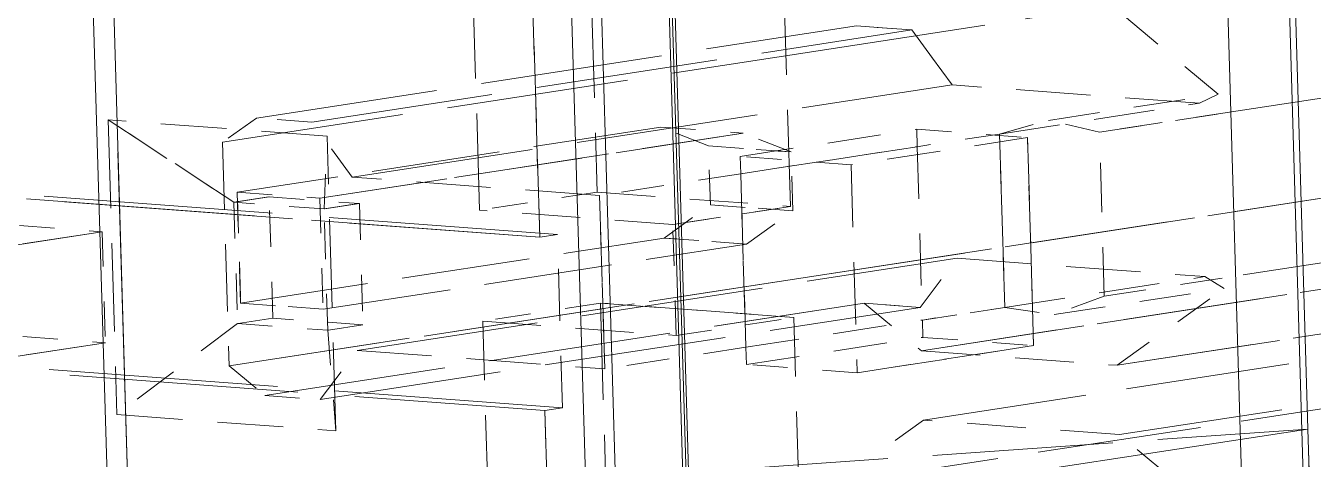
# Model space of a CAD drawing. Extents: x 23 to 417, y 3 to 294.
# Drawn here: x 327.821 to 331.509, y 148.779 to 150.021 of the extents above; entities that cross this region are included whole.
import ezdxf

# ---------------------------------------------------------------- set-up
doc = ezdxf.new("R2010")
doc.units = 0
doc.linetypes.add('DASHED', pattern=[15, 12, -3])
doc.layers.get('0').update_dxf_attribs({"lineweight": 13})

# ---------------------------------------------------------------- blocks, each defined once
blk = doc.blocks.new('BLOCK3535')
at = {"color": 7, "linetype": 'DASHED', "lineweight": 13, "ltscale": 0.299304}
for p, q in [((-41.897, 45.0376), (-41.5428, 33.0707)), ((-41.5428, 33.0707), (-41.897, 45.0376))]:
    blk.add_line(p, q, dxfattribs=at)
at = {"color": 7, "linetype": 'DASHED', "lineweight": 13, "ltscale": 0.28142}
for p, q in [((-45.1051, 32.8051), (-45.4383, 44.057)), ((-45.4383, 44.057), (-45.1051, 32.8051))]:
    blk.add_line(p, q, dxfattribs=at)
at = {"color": 7, "linetype": 'DASHED', "lineweight": 13, "ltscale": 0.275211}
for p, q in [((-45.5112, 32.8354), (-45.8369, 43.839)), ((-45.5112, 32.8354), (-45.8369, 43.839)), ((-45.4149, 43.7691), (-45.0891, 32.7655)), ((-45.4149, 43.7691), (-45.0891, 32.7655))]:
    blk.add_line(p, q, dxfattribs=at)
at = {"color": 7, "linetype": 'DASHED', "lineweight": 13}
for p, q in [((-41.8949, 43.7932), (-40.9729, 12.6494)), ((-40.9729, 12.6494), (-41.8949, 43.7932)), ((-41.3333, 12.8855), (-42.2406, 43.5328)), ((-41.3333, 12.8855), (-42.2406, 43.5328)), ((-48.6086, 43.0588), (-47.7089, 12.6698)), ((-48.6086, 43.0588), (-47.7089, 12.6698)), ((-44.5199, 12.4323), (-45.4196, 42.8214)), ((-44.5199, 12.4323), (-45.4196, 42.8214)), ((-47.8332, 12.8995), (-48.7153, 42.6926)), ((-48.7153, 42.6926), (-47.8332, 12.8995)), ((-45.9692, 42.4881), (-45.0871, 12.695)), ((-45.0871, 12.695), (-45.9692, 42.4881))]:
    blk.add_line(p, q, dxfattribs=at)
at = {"color": 7, "linetype": 'DASHED', "lineweight": 13, "ltscale": 0.28763}
blk.add_line((-48.6161, 43.2773), (-48.2756, 31.7772), dxfattribs=at)
blk.add_line((-48.6161, 43.2773), (-48.2756, 31.7772), dxfattribs=at)
at = {"color": 7, "linetype": 'DASHED', "lineweight": 13, "ltscale": 0.0462}
for p, q in [((-45.6694, 36.2752), (-45.6147, 34.428)), ((-45.6694, 36.2752), (-45.6147, 34.428)), ((-46.2886, 34.3245), (-46.3433, 36.1717)), ((-46.2886, 34.3245), (-46.3433, 36.1717)), ((-44.5074, 34.3456), (-44.5621, 36.1928)), ((-44.5074, 34.3456), (-44.5621, 36.1928)), ((-45.5959, 33.7925), (-45.5412, 31.9453)), ((-45.5959, 33.7925), (-45.5412, 31.9453)), ((-44.4339, 31.8628), (-44.4886, 33.71)), ((-44.4339, 31.8628), (-44.4886, 33.71)), ((-46.2151, 31.8417), (-46.2698, 33.6889)), ((-46.2151, 31.8417), (-46.2698, 33.6889))]:
    blk.add_line(p, q, dxfattribs=at)
at = {"color": 7, "linetype": 'DASHED', "lineweight": 13, "ltscale": 0.078413}
for p, q in [((-44.3235, 35.2416), (-41.2234, 35.7178)), ((-44.3235, 35.2416), (-41.2234, 35.7178)), ((-41.9415, 34.8932), (-38.8413, 35.3695)), ((-44.2856, 33.9597), (-41.1854, 34.436)), ((-41.9137, 33.9542), (-38.8136, 34.4305)), ((-41.9137, 33.9542), (-38.8136, 34.4305)), ((-40.6568, 33.9957), (-43.7569, 33.5194)), ((-43.7569, 33.5194), (-40.6568, 33.9957)), ((-39.5347, 33.9121), (-42.6349, 33.4358)), ((-42.6349, 33.4358), (-39.5347, 33.9121)), ((-43.7452, 33.1222), (-40.645, 33.5984)), ((-43.7452, 33.1222), (-40.645, 33.5984)), ((-42.6231, 33.0386), (-39.523, 33.5149)), ((-42.6231, 33.0386), (-39.523, 33.5149)), ((-44.25, 32.7588), (-41.1499, 33.2351)), ((-44.25, 32.7588), (-41.1499, 33.2351))]:
    blk.add_line(p, q, dxfattribs=at)
at = {"color": 7, "linetype": 'DASHED', "lineweight": 13, "ltscale": 0.037258}
for p, q in [((-45.944, 34.1698), (-45.9881, 35.6594)), ((-45.9881, 35.6594), (-45.944, 34.1698)), ((-45.8705, 31.687), (-45.9146, 33.1766)), ((-45.9146, 33.1766), (-45.8705, 31.687))]:
    blk.add_line(p, q, dxfattribs=at)
at = {"color": 7, "linetype": 'DASHED', "lineweight": 13, "ltscale": 0.02083}
for p, q in [((-42.0561, 34.9884), (-42.6966, 35.5214)), ((-42.0561, 34.9884), (-42.6966, 35.5214)), ((-41.9826, 32.5057), (-42.6231, 33.0386)), ((-41.9826, 32.5057), (-42.6231, 33.0386))]:
    blk.add_line(p, q, dxfattribs=at)
at = {"color": 7, "linetype": 'DASHED', "lineweight": 13, "ltscale": 0.086914}
for p, q in [((-47.5659, 34.8522), (-44.1297, 35.3803)), ((-47.5188, 33.2633), (-44.0826, 33.7914))]:
    blk.add_line(p, q, dxfattribs=at)
at = {"color": 7, "linetype": 'DASHED', "lineweight": 13, "ltscale": 0.086919}
blk.add_line((-47.5659, 34.8522), (-44.1294, 35.3798), dxfattribs=at)
at = {"color": 7, "linetype": 'DASHED', "lineweight": 13, "ltscale": 0.086936}
for p, q in [((-47.2485, 34.8286), (-43.8113, 35.3566)), ((-47.2485, 34.8286), (-43.8113, 35.3566)), ((-47.7606, 34.7132), (-44.3235, 35.2412)), ((-47.7606, 34.7132), (-44.3235, 35.2412)), ((-47.0182, 34.5142), (-43.5811, 35.0422)), ((-47.0182, 34.5142), (-43.5811, 35.0422)), ((-46.9888, 33.5211), (-43.5517, 34.0491)), ((-46.9888, 33.5211), (-43.5517, 34.0491)), ((-47.7227, 33.432), (-44.2856, 33.9601)), ((-47.2014, 33.2396), (-43.7643, 33.7677)), ((-47.2014, 33.2396), (-43.7643, 33.7677))]:
    blk.add_line(p, q, dxfattribs=at)
at = {"color": 7, "linetype": 'DASHED', "lineweight": 13, "ltscale": 0.007981}
blk.add_line((-44.1297, 35.3805), (-43.8113, 35.3566), dxfattribs=at)
at = {"color": 7, "linetype": 'DASHED', "lineweight": 13, "ltscale": 0.00798}
for p, q in [((-43.8113, 35.3566), (-44.1297, 35.3803)), ((-43.7643, 33.7677), (-44.0826, 33.7912)), ((-44.0826, 33.7912), (-43.7643, 33.7675))]:
    blk.add_line(p, q, dxfattribs=at)
at = {"color": 7, "linetype": 'DASHED', "lineweight": 13, "ltscale": 0.009743}
for p, q in [((-43.8113, 35.3566), (-43.5811, 35.0422)), ((-43.5811, 35.0422), (-43.8113, 35.3566)), ((-47.0182, 34.5142), (-47.2485, 34.8286)), ((-47.0182, 34.5142), (-47.2485, 34.8286))]:
    blk.add_line(p, q, dxfattribs=at)
at = {"color": 7, "linetype": 'DASHED', "lineweight": 13, "ltscale": 0.078412}
blk.add_line((-38.8413, 35.3693), (-41.9415, 34.8932), dxfattribs=at)
at = {"color": 7, "linetype": 'DASHED', "lineweight": 13, "ltscale": 0.035532}
for p, q in [((-42.1637, 34.9367), (-43.5811, 35.0422)), ((-42.1637, 34.9367), (-43.5811, 35.0422)), ((-45.6008, 34.4086), (-47.0182, 34.5142)), ((-45.6008, 34.4086), (-47.0182, 34.5142)), ((-43.5517, 34.0491), (-42.1343, 33.9436)), ((-43.5517, 34.0491), (-42.1343, 33.9436)), ((-46.9888, 33.5211), (-45.5714, 33.4155)), ((-46.9888, 33.5211), (-45.5714, 33.4155))]:
    blk.add_line(p, q, dxfattribs=at)
at = {"color": 7, "linetype": 'DASHED', "lineweight": 13, "ltscale": 0.024606}
for p, q in [((-43.029, 34.8389), (-42.0562, 34.9884)), ((-43.029, 34.8389), (-42.0562, 34.9884)), ((-42.9961, 33.7261), (-42.0232, 33.8756)), ((-42.9961, 33.7261), (-42.0232, 33.8756))]:
    blk.add_line(p, q, dxfattribs=at)
at = {"color": 7, "linetype": 'DASHED', "lineweight": 13, "ltscale": 0.002984}
blk.add_line((-42.0561, 34.9884), (-42.1637, 34.9367), dxfattribs=at)
blk.add_line((-42.0561, 34.9884), (-42.1637, 34.9367), dxfattribs=at)
at = {"color": 7, "linetype": 'DASHED', "lineweight": 13, "ltscale": 0.028979}
for p, q in [((-43.3094, 34.7607), (-42.1637, 34.9367)), ((-43.3094, 34.7607), (-42.1637, 34.9367)), ((-43.28, 33.7676), (-42.1343, 33.9436)), ((-43.28, 33.7676), (-42.1343, 33.9436))]:
    blk.add_line(p, q, dxfattribs=at)
at = {"color": 7, "linetype": 'DASHED', "lineweight": 13, "ltscale": 0.020121}
for p, q in [((-42.737, 34.7712), (-41.9415, 34.8934)), ((-41.9415, 34.8932), (-42.737, 34.7712)), ((-42.7092, 33.8316), (-41.9136, 33.9538)), ((-42.7092, 33.8316), (-41.9136, 33.9538))]:
    blk.add_line(p, q, dxfattribs=at)
at = {"color": 7, "linetype": 'DASHED', "lineweight": 13, "ltscale": 0.03146}
for p, q in [((-47.1616, 34.7487), (-48.4165, 34.8422)), ((-47.1616, 34.7487), (-48.4165, 34.8422)), ((-48.3666, 33.1539), (-47.1116, 33.0604)), ((-48.3666, 33.1539), (-47.1116, 33.0604))]:
    blk.add_line(p, q, dxfattribs=at)
at = {"color": 7, "linetype": 'DASHED', "lineweight": 13, "ltscale": 0.042225}
for p, q in [((-48.4165, 34.8422), (-48.3666, 33.1539)), ((-48.4165, 34.8422), (-48.3666, 33.1539)), ((-47.1116, 33.0604), (-47.1616, 34.7487)), ((-47.1116, 33.0604), (-47.1616, 34.7487))]:
    blk.add_line(p, q, dxfattribs=at)
at = {"color": 7, "linetype": 'DASHED', "lineweight": 13, "ltscale": 0.021543}
for p, q in [((-48.4165, 34.8422), (-47.6958, 34.3699)), ((-47.6958, 34.3699), (-48.4165, 34.8422))]:
    blk.add_line(p, q, dxfattribs=at)
at = {"color": 7, "linetype": 'DASHED', "lineweight": 13, "ltscale": 0.005983}
blk.add_line((-47.5659, 34.8522), (-47.7606, 34.7132), dxfattribs=at)
blk.add_line((-47.5659, 34.8522), (-47.7606, 34.7132), dxfattribs=at)
at = {"color": 7, "linetype": 'DASHED', "lineweight": 13, "ltscale": 0.007958}
for p, q in [((-47.2485, 34.8286), (-47.5659, 34.8522)), ((-47.2485, 34.8286), (-47.5659, 34.8522)), ((-47.5188, 33.2633), (-47.2014, 33.2396)), ((-47.5188, 33.2633), (-47.2014, 33.2396))]:
    blk.add_line(p, q, dxfattribs=at)
at = {"color": 7, "linetype": 'DASHED', "lineweight": 13, "ltscale": 0.007278}
blk.add_line((-43.3094, 34.7607), (-43.029, 34.8389), dxfattribs=at)
blk.add_line((-43.3094, 34.7607), (-43.029, 34.8389), dxfattribs=at)
at = {"color": 7, "linetype": 'DASHED', "lineweight": 13, "ltscale": 0.007494}
blk.add_line((-42.737, 34.7712), (-43.029, 34.8389), dxfattribs=at)
blk.add_line((-42.737, 34.7712), (-43.029, 34.8389), dxfattribs=at)
at = {"color": 7, "linetype": 'DASHED', "lineweight": 13, "ltscale": 0.061367}
for p, q in [((-45.2503, 34.8006), (-47.6765, 34.4278)), ((-45.2503, 34.8006), (-47.6765, 34.4278)), ((-47.204, 34.3927), (-44.7778, 34.7654)), ((-44.7778, 34.7654), (-47.204, 34.3927)), ((-47.6576, 33.7923), (-45.2314, 34.165)), ((-47.6576, 33.7923), (-45.2314, 34.165)), ((-47.1852, 33.7571), (-44.759, 34.1298)), ((-47.1852, 33.7571), (-44.759, 34.1298))]:
    blk.add_line(p, q, dxfattribs=at)
at = {"color": 7, "linetype": 'DASHED', "lineweight": 13, "ltscale": 0.010442}
blk.add_line((-47.179, 34.3314), (-47.1616, 34.7487), dxfattribs=at)
blk.add_line((-47.179, 34.3314), (-47.1616, 34.7487), dxfattribs=at)
at = {"color": 7, "linetype": 'DASHED', "lineweight": 13, "ltscale": 0.011844}
for p, q in [((-45.2503, 34.8006), (-44.7778, 34.7654)), ((-45.2503, 34.8006), (-44.7778, 34.7654)), ((-44.5038, 34.6578), (-44.9763, 34.693)), ((-44.9763, 34.693), (-44.5038, 34.6578)), ((-47.6765, 34.4278), (-47.204, 34.3927)), ((-47.6765, 34.4278), (-47.204, 34.3927)), ((-44.4938, 34.3202), (-44.9663, 34.3554)), ((-44.9663, 34.3554), (-44.4938, 34.3202)), ((-48.9233, 34.2363), (-48.4508, 34.2011)), ((-48.9233, 34.2363), (-48.4508, 34.2011)), ((-44.759, 34.1298), (-45.2314, 34.165)), ((-45.2314, 34.165), (-44.759, 34.1298)), ((-47.1852, 33.7571), (-47.6576, 33.7923)), ((-47.6576, 33.7923), (-47.1852, 33.7571)), ((-48.9044, 33.6007), (-48.432, 33.5655)), ((-48.9044, 33.6007), (-48.432, 33.5655))]:
    blk.add_line(p, q, dxfattribs=at)
at = {"color": 7, "linetype": 'DASHED', "lineweight": 13, "ltscale": 0.007359}
for p, q in [((-44.9763, 34.693), (-45.2503, 34.8006)), ((-44.9763, 34.693), (-45.2503, 34.8006)), ((-44.5038, 34.6578), (-44.7778, 34.7654)), ((-44.5038, 34.6578), (-44.7778, 34.7654))]:
    blk.add_line(p, q, dxfattribs=at)
at = {"color": 7, "linetype": 'DASHED', "lineweight": 13, "ltscale": 0.025569}
for p, q in [((-44.795, 34.6322), (-43.7841, 34.7875)), ((-44.795, 34.6322), (-43.7841, 34.7875)), ((-43.7812, 34.6882), (-44.7921, 34.5329)), ((-44.7921, 34.5329), (-43.7812, 34.6882)), ((-43.1493, 34.7402), (-44.1602, 34.5849)), ((-43.1493, 34.7402), (-44.1602, 34.5849)), ((-44.7627, 33.5398), (-43.7518, 33.6951)), ((-44.7627, 33.5398), (-43.7518, 33.6951)), ((-44.7598, 33.4405), (-43.7488, 33.5958)), ((-44.7598, 33.4405), (-43.7488, 33.5958)), ((-44.1249, 33.3932), (-43.114, 33.5485)), ((-43.114, 33.5485), (-44.1249, 33.3932))]:
    blk.add_line(p, q, dxfattribs=at)
at = {"color": 7, "linetype": 'DASHED', "lineweight": 13, "ltscale": 0.002484}
for p, q in [((-43.7812, 34.6882), (-43.7841, 34.7875)), ((-43.7841, 34.7875), (-43.7812, 34.6882)), ((-44.795, 34.6322), (-44.7921, 34.5329)), ((-44.795, 34.6322), (-44.7921, 34.5329)), ((-43.7488, 33.5958), (-43.7518, 33.6951)), ((-43.7518, 33.6951), (-43.7488, 33.5958)), ((-44.7627, 33.5398), (-44.7598, 33.4405)), ((-44.7627, 33.5398), (-44.7598, 33.4405))]:
    blk.add_line(p, q, dxfattribs=at)
at = {"color": 7, "linetype": 'DASHED', "lineweight": 13, "ltscale": 0.015915}
for p, q in [((-43.7841, 34.7875), (-43.1493, 34.7402)), ((-43.7841, 34.7875), (-43.1493, 34.7402)), ((-44.1602, 34.5849), (-44.795, 34.6322)), ((-44.1602, 34.5849), (-44.795, 34.6322)), ((-43.7488, 33.5958), (-43.114, 33.5485)), ((-43.7488, 33.5958), (-43.114, 33.5485)), ((-44.1249, 33.3932), (-44.7598, 33.4405)), ((-44.1249, 33.3932), (-44.7598, 33.4405))]:
    blk.add_line(p, q, dxfattribs=at)
at = {"color": 7, "linetype": 'DASHED', "lineweight": 13, "ltscale": 0.011932}
for p, q in [((-43.3094, 34.7607), (-43.7812, 34.6882)), ((-43.3094, 34.7607), (-43.7812, 34.6882)), ((-43.7518, 33.6951), (-43.28, 33.7676)), ((-43.28, 33.7676), (-43.7518, 33.6951))]:
    blk.add_line(p, q, dxfattribs=at)
at = {"color": 7, "linetype": 'DASHED', "lineweight": 13, "ltscale": 0.024839}
for p, q in [((-43.28, 33.7676), (-43.3094, 34.7607)), ((-43.3094, 34.7607), (-43.28, 33.7676)), ((-43.7812, 34.6882), (-43.7518, 33.6951)), ((-43.7812, 34.6882), (-43.7518, 33.6951)), ((-44.7627, 33.5398), (-44.7921, 34.5329)), ((-44.7921, 34.5329), (-44.7627, 33.5398)), ((-45.5714, 33.4155), (-45.6008, 34.4086)), ((-45.6008, 34.4086), (-45.5714, 33.4155)), ((-45.8135, 33.1922), (-45.8429, 34.1853)), ((-45.8135, 33.1922), (-45.8429, 34.1853))]:
    blk.add_line(p, q, dxfattribs=at)
at = {"color": 7, "linetype": 'DASHED', "lineweight": 13, "ltscale": 0.0235}
blk.add_line((-42.7092, 33.8316), (-42.737, 34.7712), dxfattribs=at)
blk.add_line((-42.7092, 33.8316), (-42.737, 34.7712), dxfattribs=at)
at = {"color": 7, "linetype": 'DASHED', "lineweight": 13, "ltscale": 0.032042}
blk.add_line((-47.7606, 34.7132), (-47.7227, 33.432), dxfattribs=at)
blk.add_line((-47.7606, 34.7132), (-47.7227, 33.432), dxfattribs=at)
at = {"color": 7, "linetype": 'DASHED', "lineweight": 13, "ltscale": 0.008445}
for p, q in [((-44.9663, 34.3554), (-44.9763, 34.693)), ((-44.9663, 34.3554), (-44.9763, 34.693)), ((-44.4938, 34.3202), (-44.5038, 34.6578)), ((-44.4938, 34.3202), (-44.5038, 34.6578))]:
    blk.add_line(p, q, dxfattribs=at)
at = {"color": 7, "linetype": 'DASHED', "lineweight": 13, "ltscale": 0.029806}
for p, q in [((-43.114, 33.5485), (-43.1493, 34.7402)), ((-43.1493, 34.7402), (-43.114, 33.5485)), ((-44.1602, 34.5849), (-44.1249, 33.3932)), ((-44.1602, 34.5849), (-44.1249, 33.3932))]:
    blk.add_line(p, q, dxfattribs=at)
at = {"color": 7, "linetype": 'DASHED', "lineweight": 13, "ltscale": 0.020456}
for p, q in [((-44.7921, 34.5329), (-45.6008, 34.4086)), ((-44.7921, 34.5329), (-45.6008, 34.4086)), ((-44.7627, 33.5398), (-45.5714, 33.4155)), ((-44.7627, 33.5398), (-45.5714, 33.4155))]:
    blk.add_line(p, q, dxfattribs=at)
at = {"color": 7, "linetype": 'DASHED', "lineweight": 13, "ltscale": 0.109185}
for p, q in [((-45.944, 34.1698), (-50.2993, 34.4941)), ((-50.2993, 34.4941), (-45.944, 34.1698)), ((-45.8429, 34.1853), (-50.1982, 34.5096)), ((-45.8429, 34.1853), (-50.1982, 34.5096)), ((-50.2699, 33.501), (-45.9146, 33.1766)), ((-50.2699, 33.501), (-45.9146, 33.1766)), ((-45.8135, 33.1922), (-50.1688, 33.5165)), ((-45.8135, 33.1922), (-50.1688, 33.5165))]:
    blk.add_line(p, q, dxfattribs=at)
at = {"color": 7, "linetype": 'DASHED', "lineweight": 13, "ltscale": 0.005114}
for p, q in [((-47.6958, 34.3699), (-47.4936, 34.4009)), ((-47.4936, 34.4009), (-47.6958, 34.3699)), ((-47.179, 34.3314), (-46.9769, 34.3625)), ((-46.9769, 34.3625), (-47.179, 34.3314)), ((-47.473, 33.7058), (-47.6752, 33.6747)), ((-47.473, 33.7058), (-47.6752, 33.6747)), ((-46.9563, 33.6673), (-47.1585, 33.6362)), ((-46.9563, 33.6673), (-47.1585, 33.6362))]:
    blk.add_line(p, q, dxfattribs=at)
at = {"color": 7, "linetype": 'DASHED', "lineweight": 13, "ltscale": 0.015897}
for p, q in [((-47.6576, 33.7923), (-47.6765, 34.4278)), ((-47.6765, 34.4278), (-47.6576, 33.7923)), ((-47.204, 34.3927), (-47.1852, 33.7571)), ((-47.204, 34.3927), (-47.1852, 33.7571)), ((-45.1625, 33.6065), (-45.1814, 34.242)), ((-45.1625, 33.6065), (-45.1814, 34.242)), ((-48.4508, 34.2011), (-48.432, 33.5655)), ((-48.4508, 34.2011), (-48.432, 33.5655))]:
    blk.add_line(p, q, dxfattribs=at)
at = {"color": 7, "linetype": 'DASHED', "lineweight": 13, "ltscale": 0.012954}
for p, q in [((-47.4936, 34.4009), (-46.9769, 34.3625)), ((-47.4936, 34.4009), (-46.9769, 34.3625)), ((-47.179, 34.3314), (-47.6958, 34.3699)), ((-47.179, 34.3314), (-47.6958, 34.3699)), ((-47.6752, 33.6747), (-47.1585, 33.6362)), ((-47.6752, 33.6747), (-47.1585, 33.6362)), ((-46.9563, 33.6673), (-47.473, 33.7058)), ((-46.9563, 33.6673), (-47.473, 33.7058))]:
    blk.add_line(p, q, dxfattribs=at)
at = {"color": 7, "linetype": 'DASHED', "lineweight": 13, "ltscale": 0.017387}
for p, q in [((-47.473, 33.7058), (-47.4936, 34.4009)), ((-47.473, 33.7058), (-47.4936, 34.4009)), ((-47.6958, 34.3699), (-47.6752, 33.6747)), ((-47.6958, 34.3699), (-47.6752, 33.6747)), ((-47.1585, 33.6362), (-47.179, 34.3314)), ((-47.1585, 33.6362), (-47.179, 34.3314)), ((-46.9769, 34.3625), (-46.9563, 33.6673)), ((-46.9769, 34.3625), (-46.9563, 33.6673))]:
    blk.add_line(p, q, dxfattribs=at)
at = {"color": 7, "linetype": 'DASHED', "lineweight": 13, "ltscale": 0.017046}
for p, q in [((-45.6147, 34.428), (-46.2886, 34.3245)), ((-45.6147, 34.428), (-46.2886, 34.3245)), ((-44.5074, 34.3456), (-45.1814, 34.242)), ((-45.1814, 34.242), (-44.5074, 34.3456)), ((-45.5959, 33.7925), (-46.2698, 33.6889)), ((-45.5959, 33.7925), (-46.2698, 33.6889)), ((-45.1625, 33.6065), (-44.4886, 33.71)), ((-45.1625, 33.6065), (-44.4886, 33.71))]:
    blk.add_line(p, q, dxfattribs=at)
at = {"color": 7, "linetype": 'DASHED', "lineweight": 13, "ltscale": 0.027759}
for p, q in [((-45.6147, 34.428), (-44.5074, 34.3456)), ((-45.6147, 34.428), (-44.5074, 34.3456)), ((-45.1814, 34.242), (-46.2886, 34.3245)), ((-45.1814, 34.242), (-46.2886, 34.3245)), ((-44.4886, 33.71), (-45.5959, 33.7925)), ((-45.5959, 33.7925), (-44.4886, 33.71)), ((-46.2698, 33.6889), (-45.1625, 33.6065)), ((-46.2698, 33.6889), (-45.1625, 33.6065))]:
    blk.add_line(p, q, dxfattribs=at)
at = {"color": 7, "linetype": 'DASHED', "lineweight": 13, "ltscale": 0.078411}
blk.add_line((-41.1854, 34.4355), (-44.2856, 33.9597), dxfattribs=at)
at = {"color": 7, "linetype": 'DASHED', "lineweight": 13, "ltscale": 0.008161}
for p, q in [((-45.2314, 34.165), (-44.9663, 34.3554)), ((-45.2314, 34.165), (-44.9663, 34.3554)), ((-44.759, 34.1298), (-44.4938, 34.3202)), ((-44.759, 34.1298), (-44.4938, 34.3202))]:
    blk.add_line(p, q, dxfattribs=at)
at = {"color": 7, "linetype": 'DASHED', "lineweight": 13, "ltscale": 0.053696}
for p, q in [((-50.5737, 33.875), (-48.4508, 34.2011)), ((-48.4508, 34.2011), (-50.5737, 33.875)), ((-48.432, 33.5655), (-50.5549, 33.2394)), ((-50.5549, 33.2394), (-48.432, 33.5655))]:
    blk.add_line(p, q, dxfattribs=at)
at = {"color": 7, "linetype": 'DASHED', "lineweight": 13, "ltscale": 0.002557}
for p, q in [((-45.8429, 34.1853), (-45.944, 34.1698)), ((-45.8429, 34.1853), (-45.944, 34.1698)), ((-45.9146, 33.1766), (-45.8135, 33.1922)), ((-45.8135, 33.1922), (-45.9146, 33.1766))]:
    blk.add_line(p, q, dxfattribs=at)
at = {"color": 7, "linetype": 'DASHED', "lineweight": 13, "ltscale": 0.008818}
for p, q in [((-43.7643, 33.7677), (-43.5517, 34.0491)), ((-43.7643, 33.7677), (-43.5517, 34.0491)), ((-47.2014, 33.2396), (-46.9888, 33.5211)), ((-47.2014, 33.2396), (-46.9888, 33.5211))]:
    blk.add_line(p, q, dxfattribs=at)
at = {"color": 7, "linetype": 'DASHED', "lineweight": 13, "ltscale": 0.086935}
blk.add_line((-44.2856, 33.9597), (-47.7227, 33.432), dxfattribs=at)
at = {"color": 7, "linetype": 'DASHED', "lineweight": 13, "ltscale": 0.003257}
blk.add_line((-42.1343, 33.9436), (-42.0232, 33.8756), dxfattribs=at)
blk.add_line((-42.1343, 33.9436), (-42.0232, 33.8756), dxfattribs=at)
at = {"color": 7, "linetype": 'DASHED', "lineweight": 13, "ltscale": 0.018833}
blk.add_line((-42.6349, 33.4358), (-42.0232, 33.8755), dxfattribs=at)
blk.add_line((-42.6349, 33.4358), (-42.0232, 33.8755), dxfattribs=at)
at = {"color": 7, "linetype": 'DASHED', "lineweight": 13, "ltscale": 0.086922}
blk.add_line((-47.5188, 33.2633), (-44.0824, 33.7918), dxfattribs=at)
at = {"color": 7, "linetype": 'DASHED', "lineweight": 13, "ltscale": 0.0106}
blk.add_line((-44.0829, 33.7906), (-43.7569, 33.5194), dxfattribs=at)
blk.add_line((-44.0829, 33.7906), (-43.7569, 33.5194), dxfattribs=at)
at = {"color": 7, "linetype": 'DASHED', "lineweight": 13, "ltscale": 0.007642}
blk.add_line((-42.7092, 33.8316), (-42.9961, 33.7261), dxfattribs=at)
blk.add_line((-42.7092, 33.8316), (-42.9961, 33.7261), dxfattribs=at)
at = {"color": 7, "linetype": 'DASHED', "lineweight": 13, "ltscale": 0.007174}
blk.add_line((-43.28, 33.7676), (-42.9961, 33.7261), dxfattribs=at)
blk.add_line((-43.28, 33.7676), (-42.9961, 33.7261), dxfattribs=at)
at = {"color": 7, "linetype": 'DASHED', "lineweight": 13, "ltscale": 0.02164}
blk.add_line((-47.6752, 33.6747), (-48.3666, 33.1539), dxfattribs=at)
blk.add_line((-47.6752, 33.6747), (-48.3666, 33.1539), dxfattribs=at)
at = {"color": 7, "linetype": 'DASHED', "lineweight": 13, "ltscale": 0.014443}
blk.add_line((-47.1585, 33.6362), (-47.1116, 33.0604), dxfattribs=at)
blk.add_line((-47.1585, 33.6362), (-47.1116, 33.0604), dxfattribs=at)
at = {"color": 7, "linetype": 'DASHED', "lineweight": 13, "ltscale": 0.028129}
for p, q in [((-43.7569, 33.5194), (-42.6349, 33.4358)), ((-43.7569, 33.5194), (-42.6349, 33.4358)), ((-42.6231, 33.0386), (-43.7452, 33.1222)), ((-42.6231, 33.0386), (-43.7452, 33.1222))]:
    blk.add_line(p, q, dxfattribs=at)
at = {"color": 7, "linetype": 'DASHED', "lineweight": 13, "ltscale": 0.006617}
blk.add_line((-47.7227, 33.432), (-47.5188, 33.2633), dxfattribs=at)
blk.add_line((-47.7227, 33.432), (-47.5188, 33.2633), dxfattribs=at)
at = {"color": 7, "linetype": 'DASHED', "lineweight": 13, "ltscale": 0.009584}
blk.add_line((-43.7452, 33.1222), (-44.0565, 32.8984), dxfattribs=at)
blk.add_line((-43.7452, 33.1222), (-44.0565, 32.8984), dxfattribs=at)
at = {"color": 7, "linetype": 'DASHED', "lineweight": 13, "ltscale": 0.16194}
blk.add_line((-47.9452, 32.0871), (-41.5428, 33.0707), dxfattribs=at)
blk.add_line((-47.9452, 32.0871), (-41.5428, 33.0707), dxfattribs=at)
at = {"color": 7, "linetype": 'DASHED', "lineweight": 13, "ltscale": 0.086143}
blk.add_line((-44.98, 32.8289), (-41.5428, 33.0707), dxfattribs=at)
blk.add_line((-44.98, 32.8289), (-41.5428, 33.0707), dxfattribs=at)
at = {"color": 7, "linetype": 'DASHED', "lineweight": 13, "ltscale": 0.019871}
for p, q in [((-41.5428, 33.0707), (-41.5192, 32.2762)), ((-41.5192, 32.2762), (-41.5428, 33.0707))]:
    blk.add_line(p, q, dxfattribs=at)

msp = doc.modelspace()

# ---------------------------------------------------------------- block references
at = {"lineweight": 0, "xscale": 0.5, "yscale": 0.5, "zscale": 0.5}
msp.add_blockref('BLOCK3535', (352.2652, 132.3303), dxfattribs=at)

doc.saveas('drawing.dxf')
